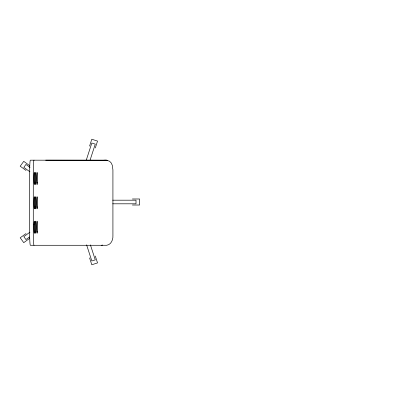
<?xml version="1.0" encoding="UTF-8"?>
<svg xmlns="http://www.w3.org/2000/svg" width="404" height="404" viewBox="0 0 404 404"><rect width="100%" height="100%" fill="white"/><g stroke="black" fill="none" stroke-linecap="round" stroke-linejoin="round"><path stroke-width="0.61" d="M89.582 146.066L91.804 139.234L97.531 141.092L95.309 147.93M86.203 160.353L91.834 143.021L95.273 144.137L90.031 160.277M26.018 233.557L20.2 237.784L23.74 242.653L29.558 238.431M29.916 232.209L23.816 236.643L25.942 239.567L29.497 236.981M101.54 245.284L102.566 245.066M102.566 160.373L105.293 160.151M45.672 160.176L106.489 160.176L109.519 161.236L111.14 162.852L112.292 165.271L112.918 169.882L112.918 235.557C113.211 239.607 111.196 244.693 106.696 245.284L30.381 245.284A12.16 0.732 -90 0 1 29.644 233.128L29.644 172.331A12.16 0.732 90 0 1 30.381 160.176L107.429 160.282M132.406 198.99L139.592 198.99L139.592 205.01L132.406 205.01M112.746 200.192L136.002 200.192L136.002 203.808L112.746 203.808M105.717 160.151L106.489 160.176M29.558 165.569L23.74 161.347L20.2 166.216L26.018 170.443M30.007 167.387L25.942 164.433L23.816 167.357L29.916 171.791M95.309 256.07L97.531 262.908L91.804 264.766L89.582 257.934M90.42 244.92L95.273 259.863L91.834 260.979L86.592 244.844M34.022 245.284A12.16 0.732 -90 0 1 33.285 233.128L33.285 172.331A12.16 0.732 -90 0 1 34.022 160.176M37.37 207.03A6.08 0.369 -90 0 0 37.203 196.859A6.08 0.369 -90 0 0 36.754 204.303A6.08 0.369 -90 0 0 37.37 207.03M35.961 207.03A6.08 0.369 -90 0 0 35.794 196.859A6.08 0.369 -90 0 0 35.345 204.303A6.08 0.369 -90 0 0 35.961 207.03M37.37 182.744A6.08 0.369 -90 0 0 37.203 172.574A6.08 0.369 -90 0 0 36.754 180.017A6.08 0.369 -90 0 0 37.37 182.744M34.002 224.144A6.08 0.369 90 0 0 34.32 233.265A6.08 0.369 90 0 0 34.638 224.144A6.08 0.369 90 0 0 34.002 224.144M35.961 231.477A6.08 0.369 -90 0 0 35.794 221.306A6.08 0.369 -90 0 0 35.345 228.75A6.08 0.369 -90 0 0 35.961 231.477M34.582 207.03A6.08 0.369 -90 0 0 34.416 196.859A6.08 0.369 -90 0 0 33.966 204.303A6.08 0.369 -90 0 0 34.582 207.03M37.375 231.411A6.08 0.369 -90 0 0 37.198 221.281A6.08 0.369 -90 0 0 36.759 228.841A6.08 0.369 -90 0 0 37.375 231.411M35.961 182.744A6.08 0.369 -90 0 0 35.794 172.574A6.08 0.369 -90 0 0 35.345 180.017A6.08 0.369 -90 0 0 35.961 182.744M34.582 182.714A6.08 0.369 -90 0 0 34.416 172.543A6.08 0.369 -90 0 0 33.966 179.992A6.08 0.369 -90 0 0 34.582 182.714"/></g></svg>
